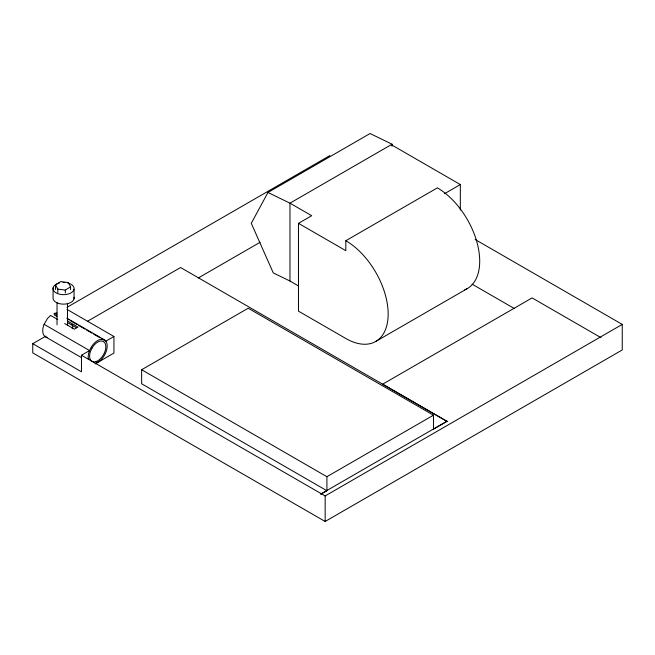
<?xml version="1.0" encoding="UTF-8"?>
<svg xmlns="http://www.w3.org/2000/svg" width="655" height="655" viewBox="0 0 655 655"><rect width="100%" height="100%" fill="white"/><g stroke="black" fill="none" stroke-linecap="round" stroke-linejoin="round"><path stroke-width="0.98" d="M53.08 287.807L53.08 297.296A10.562 6.1 0 0 0 63.609 304.157A10.562 6.1 0 0 0 74.023 297.231M55.536 289.575L55.536 284.835L60.792 281.576L68.316 282.575L70.568 286.833L70.568 289.682M57.796 292.891L57.796 289.092L55.536 284.835M65.312 292.941L65.312 290.091L70.568 286.833M74.04 298.827L74.04 289.338M392.075 146.237L392.075 144.215L370.067 133.53L267.96 192.472L251.283 223.306L273.282 272.922L289.969 281.028L298.655 286.038M66.998 307.342L329.842 155.595M475.162 239.493L622.25 324.413L622.25 349.95L325.158 521.47L32.75 352.881L32.75 343.687L45.915 336.089M392.075 144.215L289.969 203.165L267.96 192.472M87.631 321.187L180.583 267.527L447.046 421.37L382.839 384.305M198.244 277.99L260.068 242.301M464.592 289.903A59.867 34.568 60 0 0 477.151 242.989A59.867 34.568 60 0 0 437.376 187.87L345.824 240.721A59.867 34.568 60 0 1 388.161 314.048A59.867 34.568 60 0 1 345.824 338.488L298.475 311.15L298.475 223.339L311.69 215.708L289.969 203.165L289.969 281.028M32.75 343.687L81.466 371.811L81.466 355.239L89.555 350.564L44.09 324.315M95.139 363.918L113.937 353.061L113.937 336.49L105.848 341.165L101.476 338.635M444.442 193.741L460.334 184.563L460.334 210.091M141.636 369.739L326.91 476.709L326.91 490.734L141.636 383.764L141.636 369.739L248.188 308.218L433.463 415.188L433.463 429.213L447.046 421.37M375.757 341.452L467.31 288.593M382.839 384.076L532.097 297.902L601.036 337.702M326.91 476.709L433.463 415.188M320.852 494.001L447.046 421.149M320.852 494.23L326.91 490.734M81.466 355.239L325.158 495.933L622.25 324.413M56.977 316.471L54.34 314.949L54.275 313.385L56.985 312.975M57.796 289.092L65.312 290.091M391.256 144.681L460.334 184.563M472.042 284.114L514.437 308.595M298.475 223.339L345.824 250.677L345.824 240.721M66.998 309.389L113.937 336.49M66.818 318.133L104.415 339.839L105.93 341.239A13.436 7.754 -60 0 1 105.242 353.798A13.436 7.754 -60 0 1 95.245 363.484M67.375 318.952L69.127 319.959M70.871 320.966L76.995 324.503M78.739 325.51L84.863 329.047M86.616 330.055L91.856 333.084M93.608 334.091L99.724 337.628M54.275 313.385L56.911 314.908M67.465 320.999L78.01 327.091L74.351 329.146L64.681 323.562M67.522 322.563L76.316 327.639M57.648 319.501L50.615 315.44L47.487 318.461L44.008 324.487A13.436 7.754 -60 0 0 47.487 337.464M95.949 361.429L97.701 362.436M45.514 336.858L81.367 357.556M325.158 495.933L325.158 521.47M67.481 303.339L67.481 325.437M57.034 302.725L57.034 324.823M67.547 282.927A10.562 6.1 0 0 1 71.968 292.261A10.562 6.1 0 0 1 55.208 292.31A10.562 6.1 0 0 1 59.466 282.952M63.036 282.485A10.562 6.1 0 0 1 64.878 282.526M71.837 324.528A9.694 5.592 0 0 1 72.181 328.802M88.523 359.603A13.436 7.754 -60 0 1 89.473 350.736L90.988 347.592A13.436 7.754 -60 0 1 104.415 339.839M91.962 348.157L90.668 350.843A11.479 6.632 -60 0 0 97.701 360.848A11.479 6.632 -60 0 0 104.734 342.721L103.441 341.525A11.479 6.632 -60 0 0 91.962 348.157"/></g></svg>
